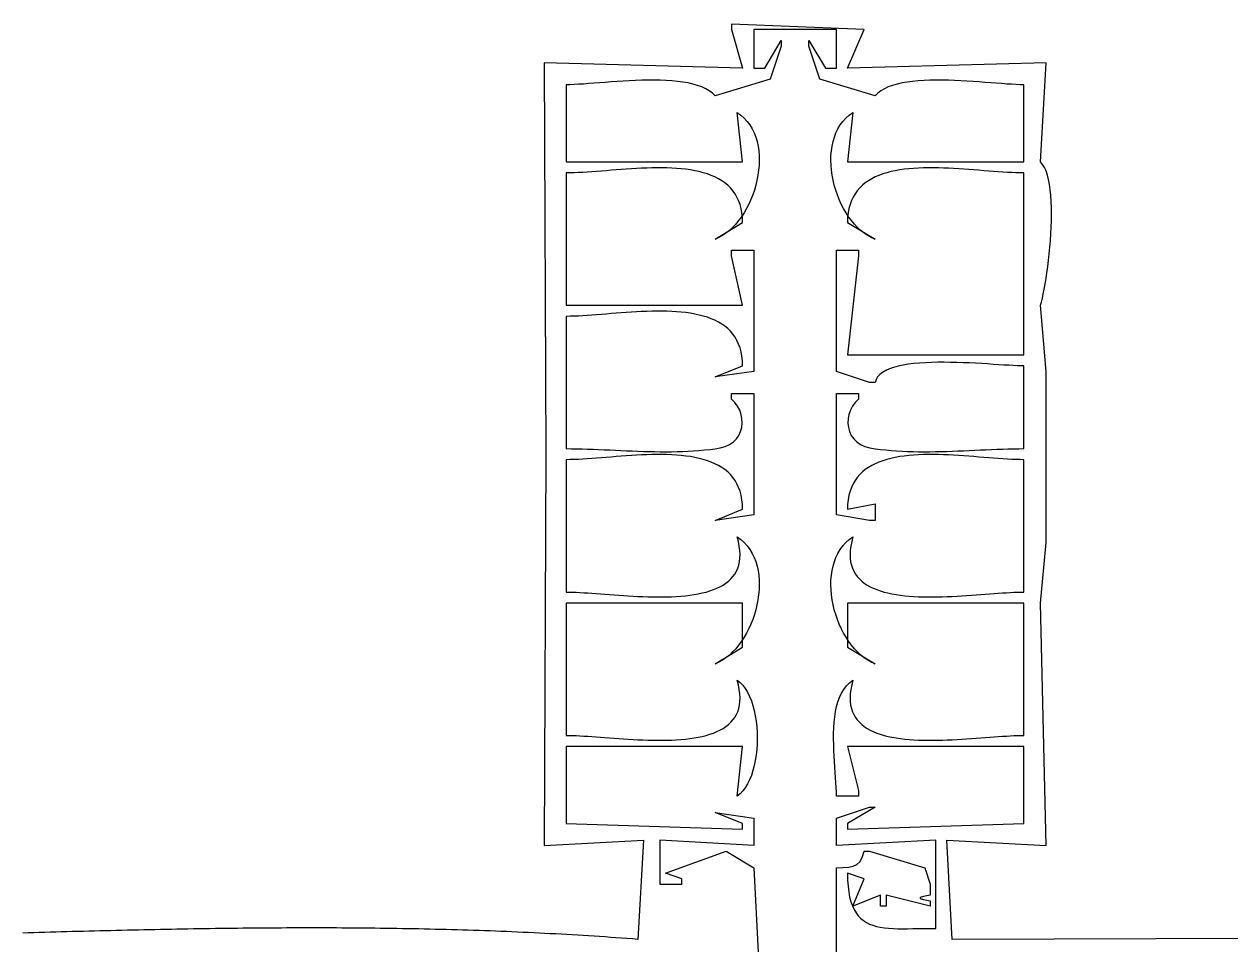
# Model space of a CAD drawing. Header units: metres. Extents: x 282 to 959, y 229 to 562.
# Drawn here: x 456.8 to 675.5, y 395 to 562 of the extents above; entities that cross this region are included whole.
import ezdxf

# ---------------------------------------------------------------- set-up
doc = ezdxf.new("R2010")
doc.units = ezdxf.units.M

msp = doc.modelspace()

# ---------------------------------------------------------------- linework, layer by layer
for p, q in [((585, 562), (585, 561)), ((609, 561), (585, 562)), ((585, 561), (587, 554)), ((589, 561), (589, 554)), ((604, 561), (589, 561)), ((604, 554), (604, 561)), ((606, 554), (609, 561)), ((591, 554), (594, 559)), ((594, 558), (592, 552)), ((594, 559), (594, 558)), ((599, 558), (599, 559)), ((599, 559), (602, 554)), ((601, 552), (599, 558)), ((587, 554), (551, 555)), ((551, 555), (551.3318, 484)), ((589, 554), (591, 554)), ((602, 554), (604, 554)), ((642, 555), (606, 554)), ((641, 537), (642, 555)), ((560.0229, 551.2749), (559.0558, 551.2018)), ((561.0292, 551.3529), (560.0229, 551.2749)), ((562.0692, 551.433), (561.0292, 551.3529)), ((563.1375, 551.5128), (562.0692, 551.433)), ((564.2285, 551.5895), (563.1375, 551.5128)), ((565.3368, 551.6607), (564.2285, 551.5895)), ((566.457, 551.7235), (565.3368, 551.6607)), ((567.5834, 551.7756), (566.457, 551.7235)), ((568.7108, 551.8141), (567.5834, 551.7756)), ((569.8335, 551.8366), (568.7108, 551.8141)), ((570.9461, 551.8404), (569.8335, 551.8366)), ((572.0432, 551.8229), (570.9461, 551.8404)), ((573.1192, 551.7815), (572.0432, 551.8229)), ((574.1687, 551.7135), (573.1192, 551.7815)), ((575.1862, 551.6164), (574.1687, 551.7135)), ((576.1662, 551.4876), (575.1862, 551.6164)), ((577.1033, 551.3243), (576.1662, 551.4876)), ((577.9919, 551.1241), (577.1033, 551.3243)), ((592, 552), (582, 549)), ((611, 549), (601, 552)), ((615.8966, 551.3244), (615.008, 551.1242)), ((616.8337, 551.4876), (615.8966, 551.3244)), ((617.8137, 551.6165), (616.8337, 551.4876)), ((618.8312, 551.7136), (617.8137, 551.6165)), ((619.8807, 551.7815), (618.8312, 551.7136)), ((620.9567, 551.8229), (619.8807, 551.7815)), ((622.0537, 551.8405), (620.9567, 551.8229)), ((623.1664, 551.8367), (622.0537, 551.8405)), ((624.2891, 551.8142), (623.1664, 551.8367)), ((625.4164, 551.7756), (624.2891, 551.8142)), ((626.5429, 551.7236), (625.4164, 551.7756)), ((627.663, 551.6607), (626.5429, 551.7236)), ((628.7714, 551.5896), (627.663, 551.6607)), ((629.8624, 551.5128), (628.7714, 551.5896)), ((630.9307, 551.433), (629.8624, 551.5128)), ((631.9707, 551.3529), (630.9307, 551.433)), ((632.977, 551.2749), (631.9707, 551.3529)), ((633.9441, 551.2018), (632.977, 551.2749)), ((555.6889, 551.0098), (555, 551)), ((555, 551), (555, 537)), ((556.4444, 551.0375), (555.6889, 551.0098)), ((557.2611, 551.0804), (556.4444, 551.0375)), ((558.1333, 551.1361), (557.2611, 551.0804)), ((559.0558, 551.2018), (558.1333, 551.1361)), ((578.8266, 550.8843), (577.9919, 551.1241)), ((579.602, 550.6023), (578.8266, 550.8843)), ((580.3124, 550.2755), (579.602, 550.6023)), ((580.9526, 549.9012), (580.3124, 550.2755)), ((581.5169, 549.4769), (580.9526, 549.9012)), ((582, 549), (581.5169, 549.4769)), ((611.483, 549.4769), (611, 549)), ((612.0473, 549.9012), (611.483, 549.4769)), ((612.6875, 550.2755), (612.0473, 549.9012)), ((613.3979, 550.6023), (612.6875, 550.2755)), ((614.1733, 550.8844), (613.3979, 550.6023)), ((615.008, 551.1242), (614.1733, 550.8844)), ((634.8665, 551.1361), (633.9441, 551.2018)), ((635.7388, 551.0805), (634.8665, 551.1361)), ((636.5554, 551.0375), (635.7388, 551.0805)), ((637.311, 551.0098), (636.5554, 551.0375)), ((638, 551), (637.311, 551.0098)), ((638, 537), (638, 551)), ((587, 537), (586, 546)), ((586, 546), (586.6791, 545.5075)), ((586.6791, 545.5075), (587.2901, 544.9584)), ((587.2901, 544.9584), (587.8346, 544.3569)), ((605.1653, 544.3569), (605.7098, 544.9584)), ((605.7098, 544.9584), (606.3208, 545.5075)), ((607, 546), (606, 537)), ((606.3208, 545.5075), (607, 546)), ((587.8346, 544.3569), (588.3142, 543.7072)), ((588.3142, 543.7072), (588.7306, 543.0135)), ((588.7306, 543.0135), (589.0853, 542.28)), ((603.9146, 542.28), (604.2693, 543.0135)), ((604.2693, 543.0135), (604.6857, 543.7072)), ((604.6857, 543.7072), (605.1653, 544.3569)), ((589.0853, 542.28), (589.38, 541.5109)), ((589.38, 541.5109), (589.6163, 540.7103)), ((589.6163, 540.7103), (589.7959, 539.8826)), ((603.2039, 539.8826), (603.3835, 540.7103)), ((603.3835, 540.7103), (603.6198, 541.5109)), ((603.6198, 541.5109), (603.9146, 542.28)), ((589.7959, 539.8826), (589.9204, 539.0319)), ((589.9204, 539.0319), (589.9913, 538.1623)), ((589.9913, 538.1623), (590.0103, 537.2782)), ((602.9895, 537.2782), (603.0086, 538.1623)), ((603.0086, 538.1623), (603.0795, 539.0319)), ((603.0795, 539.0319), (603.2039, 539.8826)), ((555, 537), (587, 537)), ((571.4384, 535.935), (570.5225, 535.9213)), ((572.3469, 535.9346), (571.4384, 535.935)), ((573.2462, 535.9186), (572.3469, 535.9346)), ((589.9791, 536.3836), (589.8993, 535.4829)), ((590.0103, 537.2782), (589.9791, 536.3836)), ((603.0207, 536.3836), (602.9895, 537.2782)), ((603.1005, 535.4829), (603.0207, 536.3836)), ((606, 537), (638, 537)), ((620.6529, 535.9346), (619.7536, 535.9186)), ((621.5614, 535.935), (620.6529, 535.9346)), ((622.4774, 535.9213), (621.5614, 535.935)), ((641.3782, 536.561), (641, 537)), ((641.7108, 536.0133), (641.3782, 536.561)), ((641.9999, 535.3649), (641.7108, 536.0133)), ((555.715, 535.0071), (555, 535)), ((555, 535), (555, 511)), ((556.4577, 535.0275), (555.715, 535.0071)), ((557.2263, 535.0598), (556.4577, 535.0275)), ((558.0186, 535.1022), (557.2263, 535.0598)), ((558.8329, 535.1534), (558.0186, 535.1022)), ((559.6671, 535.2118), (558.8329, 535.1534)), ((560.5192, 535.2759), (559.6671, 535.2118)), ((561.3874, 535.3442), (560.5192, 535.2759)), ((562.2697, 535.4151), (561.3874, 535.3442)), ((563.1641, 535.4871), (562.2697, 535.4151)), ((564.0687, 535.5587), (563.1641, 535.4871)), ((564.9816, 535.6284), (564.0687, 535.5587)), ((565.9007, 535.6947), (564.9816, 535.6284)), ((566.8242, 535.756), (565.9007, 535.6947)), ((567.7501, 535.8108), (566.8242, 535.756)), ((568.6764, 535.8577), (567.7501, 535.8108)), ((569.6011, 535.895), (568.6764, 535.8577)), ((570.5225, 535.9213), (569.6011, 535.895)), ((574.1342, 535.8855), (573.2462, 535.9186)), ((575.009, 535.8338), (574.1342, 535.8855)), ((575.8686, 535.7619), (575.009, 535.8338)), ((576.7111, 535.6683), (575.8686, 535.7619)), ((577.5346, 535.5515), (576.7111, 535.6683)), ((578.337, 535.41), (577.5346, 535.5515)), ((579.1165, 535.2422), (578.337, 535.41)), ((579.8711, 535.0466), (579.1165, 535.2422)), ((580.5989, 534.8218), (579.8711, 535.0466)), ((581.2978, 534.5661), (580.5989, 534.8218)), ((581.966, 534.2782), (581.2978, 534.5661)), ((582.6015, 533.9563), (581.966, 534.2782)), ((583.2023, 533.5991), (582.6015, 533.9563)), ((589.7725, 534.5801), (589.6003, 533.6796)), ((589.8993, 535.4829), (589.7725, 534.5801)), ((603.2274, 534.5801), (603.1005, 535.4829)), ((603.3996, 533.6796), (603.2274, 534.5801)), ((610.3983, 533.9563), (609.7975, 533.5991)), ((611.0338, 534.2782), (610.3983, 533.9563)), ((611.702, 534.5661), (611.0338, 534.2782)), ((612.4009, 534.8218), (611.702, 534.5661)), ((613.1287, 535.0466), (612.4009, 534.8218)), ((613.8833, 535.2422), (613.1287, 535.0466)), ((614.6628, 535.41), (613.8833, 535.2422)), ((615.4653, 535.5515), (614.6628, 535.41)), ((616.2887, 535.6683), (615.4653, 535.5515)), ((617.1312, 535.7619), (616.2887, 535.6683)), ((617.9909, 535.8338), (617.1312, 535.7619)), ((618.8656, 535.8855), (617.9909, 535.8338)), ((619.7536, 535.9186), (618.8656, 535.8855)), ((623.3987, 535.895), (622.4774, 535.9213)), ((624.3235, 535.8577), (623.3987, 535.895)), ((625.2498, 535.8108), (624.3235, 535.8577)), ((626.1756, 535.756), (625.2498, 535.8108)), ((627.0991, 535.6947), (626.1756, 535.756)), ((628.0182, 535.6284), (627.0991, 535.6947)), ((628.9311, 535.5587), (628.0182, 535.6284)), ((629.8357, 535.4871), (628.9311, 535.5587)), ((630.7301, 535.4151), (629.8357, 535.4871)), ((631.6124, 535.3442), (630.7301, 535.4151)), ((632.4806, 535.2759), (631.6124, 535.3442)), ((633.3328, 535.2118), (632.4806, 535.2759)), ((634.167, 535.1534), (633.3328, 535.2118)), ((634.9812, 535.1022), (634.167, 535.1534)), ((635.7736, 535.0598), (634.9812, 535.1022)), ((636.5422, 535.0275), (635.7736, 535.0598)), ((637.2849, 535.0071), (636.5422, 535.0275)), ((638, 535), (637.2849, 535.0071)), ((638, 502), (638, 535)), ((642.2473, 534.6242), (641.9999, 535.3649)), ((642.455, 533.7992), (642.2473, 534.6242)), ((642.625, 532.8983), (642.455, 533.7992)), ((583.7666, 533.205), (583.2023, 533.5991)), ((584.2923, 532.7725), (583.7666, 533.205)), ((584.7774, 532.3001), (584.2923, 532.7725)), ((585.2202, 531.7861), (584.7774, 532.3001)), ((585.6185, 531.2293), (585.2202, 531.7861)), ((589.1262, 531.902), (588.8276, 531.0333)), ((589.3843, 532.7855), (589.1262, 531.902)), ((589.6003, 533.6796), (589.3843, 532.7855)), ((603.6156, 532.7855), (603.3996, 533.6796)), ((603.8736, 531.902), (603.6156, 532.7855)), ((604.1722, 531.0333), (603.8736, 531.902)), ((607.7797, 531.7861), (607.3813, 531.2293)), ((608.2224, 532.3001), (607.7797, 531.7861)), ((608.7076, 532.7725), (608.2224, 532.3001)), ((609.2333, 533.205), (608.7076, 532.7725)), ((609.7975, 533.5991), (609.2333, 533.205)), ((642.7594, 531.9297), (642.625, 532.8983)), ((642.86, 530.9016), (642.7594, 531.9297)), ((585.9705, 530.6279), (585.6185, 531.2293)), ((586.2742, 529.9805), (585.9705, 530.6279)), ((586.5276, 529.2855), (586.2742, 529.9805)), ((588.4902, 530.1836), (588.1154, 529.3571)), ((588.8276, 531.0333), (588.4902, 530.1836)), ((604.5097, 530.1836), (604.1722, 531.0333)), ((604.8844, 529.3571), (604.5097, 530.1836)), ((606.7257, 529.9805), (606.4722, 529.2855)), ((607.0294, 530.6279), (606.7257, 529.9805)), ((607.3813, 531.2293), (607.0294, 530.6279)), ((642.929, 529.8222), (642.86, 530.9016)), ((642.9681, 528.6998), (642.929, 529.8222)), ((586.7289, 528.5415), (586.5276, 529.2855)), ((586.876, 527.7469), (586.7289, 528.5415)), ((587.2608, 527.7906), (586.784, 527.059)), ((586.967, 526.9003), (586.876, 527.7469)), ((587.7051, 528.5581), (587.2608, 527.7906)), ((588.1154, 529.3571), (587.7051, 528.5581)), ((605.2948, 528.5581), (604.8844, 529.3571)), ((605.7391, 527.7906), (605.2948, 528.5581)), ((606.2158, 527.059), (605.7391, 527.7906)), ((606.1239, 527.7469), (606.0329, 526.9003)), ((606.271, 528.5415), (606.1239, 527.7469)), ((606.4722, 529.2855), (606.271, 528.5415)), ((642.9651, 526.3586), (642.9795, 527.5425)), ((642.9795, 527.5425), (642.9681, 528.6998)), ((582, 523), (587, 526)), ((585.1759, 525.1211), (584.586, 524.5748)), ((585.74, 525.7201), (585.1759, 525.1211)), ((586.2766, 526.3674), (585.74, 525.7201)), ((586.784, 527.059), (586.2766, 526.3674)), ((587, 526), (586.967, 526.9003)), ((606.0329, 526.9003), (606, 526)), ((606, 526), (611, 523)), ((606.7233, 526.3674), (606.2158, 527.059)), ((607.2599, 525.7201), (606.7233, 526.3674)), ((607.824, 525.1211), (607.2599, 525.7201)), ((608.4139, 524.5748), (607.824, 525.1211)), ((642.8668, 523.9439), (642.9268, 525.1564)), ((642.9268, 525.1564), (642.9651, 526.3586)), ((582.6771, 523.2937), (582, 523)), ((583.3349, 523.6569), (582.6771, 523.2937)), ((583.9718, 524.0854), (583.3349, 523.6569)), ((584.586, 524.5748), (583.9718, 524.0854)), ((609.0281, 524.0854), (608.4139, 524.5748)), ((609.665, 523.6569), (609.0281, 524.0854)), ((610.3228, 523.2937), (609.665, 523.6569)), ((611, 523), (610.3228, 523.2937)), ((642.7868, 522.7296), (642.8668, 523.9439)), ((585, 520), (585, 521)), ((585, 521), (589, 521)), ((589, 521), (589, 499)), ((604, 499), (604, 521)), ((604, 521), (608, 521)), ((608, 521), (608, 520)), ((642.5754, 520.328), (642.689, 521.5215)), ((642.689, 521.5215), (642.7868, 522.7296)), ((587, 511), (585, 520)), ((608, 520), (606, 502)), ((642.3082, 518.0173), (642.4478, 519.1572)), ((642.4478, 519.1572), (642.5754, 520.328)), ((642.0013, 515.8634), (642.1587, 516.9166)), ((642.1587, 516.9166), (642.3082, 518.0173)), ((641.6703, 513.932), (641.8378, 514.8658)), ((641.8378, 514.8658), (642.0013, 515.8634)), ((641.1637, 511.5961), (641.3313, 512.2889)), ((641.3313, 512.2889), (641.5008, 513.0703)), ((641.5008, 513.0703), (641.6703, 513.932)), ((555, 511), (587, 511)), ((565.9007, 509.6947), (564.9816, 509.6284)), ((566.8242, 509.756), (565.9007, 509.6947)), ((567.7501, 509.8108), (566.8242, 509.756)), ((568.6764, 509.8577), (567.7501, 509.8108)), ((569.6011, 509.895), (568.6764, 509.8577)), ((570.5225, 509.9213), (569.6011, 509.895)), ((571.4384, 509.935), (570.5225, 509.9213)), ((572.3469, 509.9346), (571.4384, 509.935)), ((573.2462, 509.9186), (572.3469, 509.9346)), ((574.1342, 509.8855), (573.2462, 509.9186)), ((575.009, 509.8338), (574.1342, 509.8855)), ((575.8686, 509.7619), (575.009, 509.8338)), ((576.7111, 509.6683), (575.8686, 509.7619)), ((641, 511), (641.1637, 511.5961)), ((642, 499), (641, 511)), ((555.715, 509.0071), (555, 509)), ((555, 509), (555, 485)), ((556.4577, 509.0275), (555.715, 509.0071)), ((557.2263, 509.0598), (556.4577, 509.0275)), ((558.0186, 509.1022), (557.2263, 509.0598)), ((558.8329, 509.1534), (558.0186, 509.1022)), ((559.6671, 509.2118), (558.8329, 509.1534)), ((560.5192, 509.2759), (559.6671, 509.2118)), ((561.3874, 509.3442), (560.5192, 509.2759)), ((562.2697, 509.4151), (561.3874, 509.3442)), ((563.1641, 509.4871), (562.2697, 509.4151)), ((564.0687, 509.5587), (563.1641, 509.4871)), ((564.9816, 509.6284), (564.0687, 509.5587)), ((577.5346, 509.5515), (576.7111, 509.6683)), ((578.337, 509.41), (577.5346, 509.5515)), ((579.1165, 509.2422), (578.337, 509.41)), ((579.8711, 509.0466), (579.1165, 509.2422)), ((580.5989, 508.8218), (579.8711, 509.0466)), ((581.2978, 508.5661), (580.5989, 508.8218)), ((581.966, 508.2782), (581.2978, 508.5661)), ((582.6015, 507.9563), (581.966, 508.2782)), ((583.2023, 507.5991), (582.6015, 507.9563)), ((583.7666, 507.205), (583.2023, 507.5991)), ((584.2923, 506.7725), (583.7666, 507.205)), ((584.7774, 506.3001), (584.2923, 506.7725)), ((585.2202, 505.7861), (584.7774, 506.3001)), ((585.6185, 505.2293), (585.2202, 505.7861)), ((585.9705, 504.6279), (585.6185, 505.2293)), ((586.2742, 503.9805), (585.9705, 504.6279)), ((586.5276, 503.2855), (586.2742, 503.9805)), ((586.7289, 502.5415), (586.5276, 503.2855)), ((586.876, 501.7469), (586.7289, 502.5415)), ((586.967, 500.9003), (586.876, 501.7469)), ((606, 502), (638, 502)), ((582, 498), (587, 500)), ((589, 499), (582, 498)), ((587, 500), (586.967, 500.9003)), ((610, 497), (604, 499)), ((612.3595, 498.8309), (611.8647, 498.4451)), ((612.9462, 499.1724), (612.3595, 498.8309)), ((613.6179, 499.4721), (612.9462, 499.1724)), ((614.3677, 499.7321), (613.6179, 499.4721)), ((615.1889, 499.9547), (614.3677, 499.7321)), ((616.0745, 500.1422), (615.1889, 499.9547)), ((617.0177, 500.297), (616.0745, 500.1422)), ((618.0117, 500.4212), (617.0177, 500.297)), ((619.0496, 500.5171), (618.0117, 500.4212)), ((620.1245, 500.5871), (619.0496, 500.5171)), ((621.2296, 500.6333), (620.1245, 500.5871)), ((622.3581, 500.6582), (621.2296, 500.6333)), ((623.5031, 500.6638), (622.3581, 500.6582)), ((624.6578, 500.6527), (623.5031, 500.6638)), ((625.8152, 500.6269), (624.6578, 500.6527)), ((626.9686, 500.5888), (625.8152, 500.6269)), ((628.1111, 500.5407), (626.9686, 500.5888)), ((629.2359, 500.4848), (628.1111, 500.5407)), ((630.336, 500.4234), (629.2359, 500.4848)), ((631.4047, 500.3588), (630.336, 500.4234)), ((632.4351, 500.2933), (631.4047, 500.3588)), ((633.4204, 500.2291), (632.4351, 500.2933)), ((634.3536, 500.1686), (633.4204, 500.2291)), ((635.228, 500.114), (634.3536, 500.1686)), ((636.0367, 500.0675), (635.228, 500.114)), ((636.7728, 500.0315), (636.0367, 500.0675)), ((637.4295, 500.0082), (636.7728, 500.0315)), ((638, 500), (637.4295, 500.0082)), ((638, 485), (638, 500)), ((642.0008, 468), (642, 499)), ((611, 497), (610, 497)), ((611.1781, 497.5319), (611, 497)), ((611.4686, 498.0129), (611.1781, 497.5319)), ((611.8647, 498.4451), (611.4686, 498.0129)), ((585, 494), (585, 495)), ((585, 495), (589, 495)), ((589, 495), (589, 473)), ((604, 473), (604, 495)), ((604, 495), (608, 495)), ((608, 495), (608, 494)), ((585.6013, 493.3864), (585, 494)), ((586.0899, 492.7058), (585.6013, 493.3864)), ((586.4653, 491.9742), (586.0899, 492.7058)), ((606.91, 492.7058), (606.5346, 491.9742)), ((607.3986, 493.3864), (606.91, 492.7058)), ((608, 494), (607.3986, 493.3864)), ((586.7267, 491.2075), (586.4653, 491.9742)), ((586.8737, 490.4219), (586.7267, 491.2075)), ((586.9055, 489.6335), (586.8737, 490.4219)), ((606.1261, 490.4219), (606.0943, 489.6335)), ((606.2731, 491.2075), (606.1261, 490.4219)), ((606.5346, 491.9742), (606.2731, 491.2075)), ((586.304, 487.4112), (586.6213, 488.1121)), ((586.6213, 488.1121), (586.8216, 488.8582)), ((586.8216, 488.8582), (586.9055, 489.6335)), ((606.0943, 489.6335), (606.1782, 488.8582)), ((606.1782, 488.8582), (606.3785, 488.1121)), ((606.3785, 488.1121), (606.6958, 487.4112)), ((583.8527, 485.3817), (584.6441, 485.7409)), ((584.6441, 485.7409), (585.3161, 486.2096)), ((585.3161, 486.2096), (585.8692, 486.7718)), ((585.8692, 486.7718), (586.304, 487.4112)), ((606.6958, 487.4112), (607.1307, 486.7718)), ((607.1307, 486.7718), (607.6838, 486.2096)), ((607.6838, 486.2096), (608.3557, 485.7409)), ((608.3557, 485.7409), (609.1471, 485.3817)), ((551.3318, 484), (551, 413)), ((555, 485), (555.9642, 484.995)), ((555.9642, 484.995), (556.9369, 484.9807)), ((556.9369, 484.9807), (557.9174, 484.9584)), ((557.9174, 484.9584), (558.905, 484.9292)), ((558.905, 484.9292), (559.899, 484.8943)), ((559.899, 484.8943), (560.8988, 484.8547)), ((560.8988, 484.8547), (561.9036, 484.8116)), ((561.9036, 484.8116), (562.9127, 484.7663)), ((563.1641, 483.4871), (562.2697, 483.4151)), ((562.9127, 484.7663), (563.9254, 484.7197)), ((564.0687, 483.5587), (563.1641, 483.4871)), ((563.9254, 484.7197), (564.9411, 484.6732)), ((564.9816, 483.6284), (564.0687, 483.5587)), ((564.9411, 484.6732), (565.9591, 484.6278)), ((565.9007, 483.6947), (564.9816, 483.6284)), ((566.8242, 483.756), (565.9007, 483.6947)), ((565.9591, 484.6278), (566.9787, 484.5847)), ((567.7501, 483.8108), (566.8242, 483.756)), ((566.9787, 484.5847), (567.9991, 484.5451)), ((568.6764, 483.8577), (567.7501, 483.8108)), ((567.9991, 484.5451), (569.0197, 484.5101)), ((569.6011, 483.895), (568.6764, 483.8577)), ((569.0197, 484.5101), (570.0398, 484.4808)), ((570.5225, 483.9213), (569.6011, 483.895)), ((570.0398, 484.4808), (571.0588, 484.4584)), ((571.4384, 483.935), (570.5225, 483.9213)), ((571.0588, 484.4584), (572.0758, 484.4441)), ((572.3469, 483.9346), (571.4384, 483.935)), ((572.0758, 484.4441), (573.0903, 484.439)), ((573.2462, 483.9186), (572.3469, 483.9346)), ((573.0903, 484.439), (574.1015, 484.4443)), ((574.1342, 483.8855), (573.2462, 483.9186)), ((574.1015, 484.4443), (575.1087, 484.4611)), ((575.009, 483.8338), (574.1342, 483.8855)), ((575.8686, 483.7619), (575.009, 483.8338)), ((575.1087, 484.4611), (576.1113, 484.4905)), ((576.7111, 483.6683), (575.8686, 483.7619)), ((576.1113, 484.4905), (577.1086, 484.5338)), ((577.5346, 483.5515), (576.7111, 483.6683)), ((577.1086, 484.5338), (578.0998, 484.592)), ((578.337, 483.41), (577.5346, 483.5515)), ((578.0998, 484.592), (579.0843, 484.6663)), ((579.0843, 484.6663), (580.0614, 484.758)), ((580.0614, 484.758), (581.0304, 484.868)), ((581.0304, 484.868), (581.9906, 484.9977)), ((581.9906, 484.9977), (582.9413, 485.1481)), ((582.9413, 485.1481), (583.8527, 485.3817)), ((609.1471, 485.3817), (610.0586, 485.1481)), ((610.0586, 485.1481), (611.0092, 484.9977)), ((611.0092, 484.9977), (611.9694, 484.868)), ((611.9694, 484.868), (612.9384, 484.758)), ((612.9384, 484.758), (613.9155, 484.6663)), ((613.9155, 484.6663), (614.9, 484.592)), ((615.4653, 483.5515), (614.6628, 483.41)), ((614.9, 484.592), (615.8912, 484.5338)), ((616.2887, 483.6683), (615.4653, 483.5515)), ((615.8912, 484.5338), (616.8885, 484.4905)), ((617.1312, 483.7619), (616.2887, 483.6683)), ((616.8885, 484.4905), (617.8911, 484.4611)), ((617.9909, 483.8338), (617.1312, 483.7619)), ((617.8911, 484.4611), (618.8983, 484.4443)), ((618.8656, 483.8855), (617.9909, 483.8338)), ((619.7536, 483.9186), (618.8656, 483.8855)), ((618.8983, 484.4443), (619.9095, 484.439)), ((620.6529, 483.9346), (619.7536, 483.9186)), ((619.9095, 484.439), (620.924, 484.4441)), ((621.5614, 483.935), (620.6529, 483.9346)), ((620.924, 484.4441), (621.9411, 484.4584)), ((622.4774, 483.9213), (621.5614, 483.935)), ((621.9411, 484.4584), (622.96, 484.4808)), ((623.3987, 483.895), (622.4774, 483.9213)), ((622.96, 484.4808), (623.9801, 484.5101)), ((624.3235, 483.8577), (623.3987, 483.895)), ((623.9801, 484.5101), (625.0008, 484.5451)), ((625.2498, 483.8108), (624.3235, 483.8577)), ((625.0008, 484.5451), (626.0212, 484.5847)), ((626.1756, 483.756), (625.2498, 483.8108)), ((626.0212, 484.5847), (627.0407, 484.6278)), ((627.0991, 483.6947), (626.1756, 483.756)), ((627.0407, 484.6278), (628.0587, 484.6732)), ((628.0182, 483.6284), (627.0991, 483.6947)), ((628.9311, 483.5587), (628.0182, 483.6284)), ((628.0587, 484.6732), (629.0745, 484.7197)), ((629.8357, 483.4871), (628.9311, 483.5587)), ((629.0745, 484.7197), (630.0872, 484.7663)), ((630.7301, 483.4151), (629.8357, 483.4871)), ((630.0872, 484.7663), (631.0963, 484.8116)), ((631.0963, 484.8116), (632.1011, 484.8547)), ((632.1011, 484.8547), (633.1009, 484.8943)), ((633.1009, 484.8943), (634.0949, 484.9292)), ((634.0949, 484.9292), (635.0825, 484.9584)), ((635.0825, 484.9584), (636.063, 484.9807)), ((636.063, 484.9807), (637.0357, 484.995)), ((637.0357, 484.995), (638, 485)), ((555.715, 483.0071), (555, 483)), ((555, 483), (555, 459)), ((556.4577, 483.0275), (555.715, 483.0071)), ((557.2263, 483.0598), (556.4577, 483.0275)), ((558.0186, 483.1022), (557.2263, 483.0598)), ((558.8329, 483.1534), (558.0186, 483.1022)), ((559.6671, 483.2118), (558.8329, 483.1534)), ((560.5192, 483.2759), (559.6671, 483.2118)), ((561.3874, 483.3442), (560.5192, 483.2759)), ((562.2697, 483.4151), (561.3874, 483.3442)), ((579.1165, 483.2422), (578.337, 483.41)), ((579.8711, 483.0466), (579.1165, 483.2422)), ((580.5989, 482.8218), (579.8711, 483.0466)), ((581.2978, 482.5661), (580.5989, 482.8218)), ((581.966, 482.2782), (581.2978, 482.5661)), ((582.6015, 481.9563), (581.966, 482.2782)), ((583.2023, 481.5991), (582.6015, 481.9563)), ((583.7666, 481.205), (583.2023, 481.5991)), ((609.7975, 481.5991), (609.2333, 481.205)), ((610.3983, 481.9563), (609.7975, 481.5991)), ((611.0338, 482.2782), (610.3983, 481.9563)), ((611.702, 482.5661), (611.0338, 482.2782)), ((612.4009, 482.8218), (611.702, 482.5661)), ((613.1287, 483.0466), (612.4009, 482.8218)), ((613.8833, 483.2422), (613.1287, 483.0466)), ((614.6628, 483.41), (613.8833, 483.2422)), ((631.6124, 483.3442), (630.7301, 483.4151)), ((632.4806, 483.2759), (631.6124, 483.3442)), ((633.3328, 483.2118), (632.4806, 483.2759)), ((634.167, 483.1534), (633.3328, 483.2118)), ((634.9812, 483.1022), (634.167, 483.1534)), ((635.7736, 483.0598), (634.9812, 483.1022)), ((636.5422, 483.0275), (635.7736, 483.0598)), ((637.2849, 483.0071), (636.5422, 483.0275)), ((638, 483), (637.2849, 483.0071)), ((638, 459), (638, 483)), ((584.2923, 480.7725), (583.7666, 481.205)), ((584.7774, 480.3001), (584.2923, 480.7725)), ((585.2202, 479.7861), (584.7774, 480.3001)), ((585.6185, 479.2293), (585.2202, 479.7861)), ((585.9705, 478.6279), (585.6185, 479.2293)), ((607.3813, 479.2293), (607.0294, 478.6279)), ((607.7797, 479.7861), (607.3813, 479.2293)), ((608.2224, 480.3001), (607.7797, 479.7861)), ((608.7076, 480.7725), (608.2224, 480.3001)), ((609.2333, 481.205), (608.7076, 480.7725)), ((586.2742, 477.9805), (585.9705, 478.6279)), ((586.5276, 477.2855), (586.2742, 477.9805)), ((586.7289, 476.5415), (586.5276, 477.2855)), ((606.4722, 477.2855), (606.271, 476.5415)), ((606.7257, 477.9805), (606.4722, 477.2855)), ((607.0294, 478.6279), (606.7257, 477.9805)), ((586.876, 475.7469), (586.7289, 476.5415)), ((586.967, 474.9003), (586.876, 475.7469)), ((587, 474), (586.967, 474.9003)), ((606, 474), (611, 475)), ((606.0329, 474.9003), (606, 474)), ((606.1239, 475.7469), (606.0329, 474.9003)), ((606.271, 476.5415), (606.1239, 475.7469)), ((611, 475), (611, 472)), ((582, 472), (587, 474)), ((589, 473), (582, 472)), ((610, 472), (604, 473)), ((611, 472), (610, 472)), ((586.2273, 468.1381), (586, 469)), ((586, 469), (586.6791, 468.5075)), ((586.3892, 467.3211), (586.2273, 468.1381)), ((586.6791, 468.5075), (587.2901, 467.9584)), ((605.7098, 467.9584), (606.3208, 468.5075)), ((606.3208, 468.5075), (607, 469)), ((606.7726, 468.1381), (606.6107, 467.3211)), ((607, 469), (606.7726, 468.1381)), ((586.4876, 466.5476), (586.3892, 467.3211)), ((586.5244, 465.8167), (586.4876, 466.5476)), ((587.2901, 467.9584), (587.8346, 467.357)), ((587.8346, 467.357), (588.3142, 466.7073)), ((588.3142, 466.7073), (588.7306, 466.0136)), ((588.7306, 466.0136), (589.0853, 465.28)), ((603.9146, 465.28), (604.2693, 466.0136)), ((604.2693, 466.0136), (604.6857, 466.7073)), ((604.6857, 466.7073), (605.1653, 467.357)), ((605.1653, 467.357), (605.7098, 467.9584)), ((606.5123, 466.5476), (606.4755, 465.8167)), ((606.6107, 467.3211), (606.5123, 466.5476)), ((641, 457), (642.0008, 468)), ((586.0963, 463.2961), (586.2856, 463.868)), ((586.2856, 463.868), (586.4214, 464.478)), ((586.4214, 464.478), (586.5017, 465.1272)), ((586.5017, 465.1272), (586.5244, 465.8167)), ((589.0853, 465.28), (589.38, 464.5109)), ((589.38, 464.5109), (589.6163, 463.7104)), ((603.3835, 463.7104), (603.6198, 464.5109)), ((603.6198, 464.5109), (603.9146, 465.28)), ((606.4755, 465.8167), (606.4982, 465.1272)), ((606.4982, 465.1272), (606.5784, 464.478)), ((606.5784, 464.478), (606.7142, 463.868)), ((606.7142, 463.868), (606.9036, 463.2961)), ((584.8431, 461.3672), (585.2268, 461.7978)), ((585.2268, 461.7978), (585.5649, 462.2621)), ((585.5649, 462.2621), (585.8554, 462.7612)), ((585.8554, 462.7612), (586.0963, 463.2961)), ((589.6163, 463.7104), (589.7959, 462.8826)), ((589.7959, 462.8826), (589.9204, 462.0319)), ((589.9204, 462.0319), (589.9913, 461.1623)), ((603.0086, 461.1623), (603.0795, 462.0319)), ((603.0795, 462.0319), (603.2039, 462.8826)), ((603.2039, 462.8826), (603.3835, 463.7104)), ((606.9036, 463.2961), (607.1445, 462.7612)), ((607.1445, 462.7612), (607.435, 462.2621)), ((607.435, 462.2621), (607.7731, 461.7978)), ((607.7731, 461.7978), (608.1567, 461.3672)), ((581.0486, 459.2017), (581.6956, 459.4279)), ((581.6956, 459.4279), (582.3109, 459.6799)), ((582.3109, 459.6799), (582.8925, 459.9589)), ((582.8925, 459.9589), (583.4386, 460.2661)), ((583.4386, 460.2661), (583.947, 460.6024)), ((583.947, 460.6024), (584.4159, 460.9691)), ((584.4159, 460.9691), (584.8431, 461.3672)), ((589.9791, 459.3836), (589.8993, 458.4829)), ((590.0103, 460.2782), (589.9791, 459.3836)), ((589.9913, 461.1623), (590.0103, 460.2782)), ((602.9895, 460.2782), (603.0086, 461.1623)), ((603.0207, 459.3836), (602.9895, 460.2782)), ((603.1005, 458.4829), (603.0207, 459.3836)), ((608.1567, 461.3672), (608.584, 460.9691)), ((608.584, 460.9691), (609.0528, 460.6024)), ((609.0528, 460.6024), (609.5612, 460.2661)), ((609.5612, 460.2661), (610.1073, 459.9589)), ((610.1073, 459.9589), (610.689, 459.6799)), ((610.689, 459.6799), (611.3043, 459.4279)), ((611.3043, 459.4279), (611.9512, 459.2017)), ((555, 459), (555.5725, 458.9942)), ((555.5725, 458.9942), (556.1793, 458.9778)), ((556.1793, 458.9778), (556.8182, 458.9517)), ((556.8182, 458.9517), (557.4872, 458.9171)), ((557.4872, 458.9171), (558.1844, 458.8752)), ((558.1844, 458.8752), (558.9078, 458.8269)), ((558.9078, 458.8269), (559.6554, 458.7735)), ((559.6554, 458.7735), (560.4251, 458.716)), ((560.4251, 458.716), (561.2151, 458.6555)), ((561.2151, 458.6555), (562.0232, 458.5932)), ((562.0232, 458.5932), (562.8475, 458.5302)), ((562.8475, 458.5302), (563.6861, 458.4675)), ((563.6861, 458.4675), (564.5369, 458.4063)), ((564.5369, 458.4063), (565.3979, 458.3477)), ((565.3979, 458.3477), (566.2671, 458.2928)), ((566.2671, 458.2928), (567.1426, 458.2427)), ((567.1426, 458.2427), (568.0223, 458.1986)), ((568.0223, 458.1986), (568.9042, 458.1614)), ((568.9042, 458.1614), (569.7864, 458.1324)), ((569.7864, 458.1324), (570.6669, 458.1126)), ((570.6669, 458.1126), (571.5437, 458.1032)), ((571.5437, 458.1032), (572.4147, 458.1053)), ((572.4147, 458.1053), (573.2781, 458.1199)), ((573.2781, 458.1199), (574.1317, 458.1482)), ((574.1317, 458.1482), (574.9736, 458.1913)), ((574.9736, 458.1913), (575.8019, 458.2503)), ((575.8019, 458.2503), (576.6144, 458.3263)), ((576.6144, 458.3263), (577.4093, 458.4204)), ((577.4093, 458.4204), (578.1845, 458.5338)), ((578.1845, 458.5338), (578.938, 458.6675)), ((578.938, 458.6675), (579.6678, 458.8227)), ((579.6678, 458.8227), (580.3721, 459.0004)), ((580.3721, 459.0004), (581.0486, 459.2017)), ((589.7725, 457.5801), (589.6003, 456.6796)), ((589.8993, 458.4829), (589.7725, 457.5801)), ((603.2274, 457.5801), (603.1005, 458.4829)), ((603.3996, 456.6796), (603.2274, 457.5801)), ((611.9512, 459.2017), (612.6278, 459.0004)), ((612.6278, 459.0004), (613.332, 458.8227)), ((613.332, 458.8227), (614.0618, 458.6675)), ((614.0618, 458.6675), (614.8154, 458.5338)), ((614.8154, 458.5338), (615.5906, 458.4204)), ((615.5906, 458.4204), (616.3854, 458.3263)), ((616.3854, 458.3263), (617.198, 458.2503)), ((617.198, 458.2503), (618.0262, 458.1913)), ((618.0262, 458.1913), (618.8681, 458.1482)), ((618.8681, 458.1482), (619.7218, 458.1199)), ((619.7218, 458.1199), (620.5851, 458.1053)), ((620.5851, 458.1053), (621.4561, 458.1032)), ((621.4561, 458.1032), (622.3329, 458.1126)), ((622.3329, 458.1126), (623.2134, 458.1324)), ((623.2134, 458.1324), (624.0956, 458.1614)), ((624.0956, 458.1614), (624.9776, 458.1986)), ((624.9776, 458.1986), (625.8573, 458.2427)), ((625.8573, 458.2427), (626.7328, 458.2928)), ((626.7328, 458.2928), (627.602, 458.3477)), ((627.602, 458.3477), (628.463, 458.4063)), ((628.463, 458.4063), (629.3138, 458.4675)), ((629.3138, 458.4675), (630.1523, 458.5302)), ((630.1523, 458.5302), (630.9767, 458.5932)), ((630.9767, 458.5932), (631.7848, 458.6555)), ((631.7848, 458.6555), (632.5747, 458.716)), ((632.5747, 458.716), (633.3445, 458.7735)), ((633.3445, 458.7735), (634.092, 458.8269)), ((634.092, 458.8269), (634.8154, 458.8752)), ((634.8154, 458.8752), (635.5126, 458.9171)), ((635.5126, 458.9171), (636.1817, 458.9517)), ((636.1817, 458.9517), (636.8206, 458.9778)), ((636.8206, 458.9778), (637.4273, 458.9942)), ((637.4273, 458.9942), (638, 459)), ((587, 457), (555, 457)), ((555, 457), (555, 433)), ((587, 449), (587, 457)), ((589.3843, 455.7855), (589.1262, 454.902)), ((589.6003, 456.6796), (589.3843, 455.7855)), ((603.6156, 455.7855), (603.3996, 456.6796)), ((603.8736, 454.902), (603.6156, 455.7855)), ((638, 457), (606, 457)), ((606, 457), (606, 449)), ((638, 433), (638, 457)), ((642, 413), (641, 457)), ((588.4902, 453.1836), (588.1154, 452.3571)), ((588.8276, 454.0333), (588.4902, 453.1836)), ((589.1262, 454.902), (588.8276, 454.0333)), ((604.1722, 454.0333), (603.8736, 454.902)), ((604.5097, 453.1836), (604.1722, 454.0333)), ((604.8844, 452.3571), (604.5097, 453.1836)), ((587.2608, 450.7906), (586.784, 450.059)), ((587.7051, 451.558), (587.2608, 450.7906)), ((588.1154, 452.3571), (587.7051, 451.558)), ((605.2948, 451.558), (604.8844, 452.3571)), ((605.7391, 450.7906), (605.2948, 451.558)), ((606.2158, 450.059), (605.7391, 450.7906)), ((582, 446), (587, 449)), ((585.74, 448.7201), (585.1759, 448.1211)), ((586.2766, 449.3674), (585.74, 448.7201)), ((586.784, 450.059), (586.2766, 449.3674)), ((606, 449), (611, 446)), ((606.7233, 449.3674), (606.2158, 450.059)), ((607.2599, 448.7201), (606.7233, 449.3674)), ((607.824, 448.1211), (607.2599, 448.7201)), ((582.6771, 446.2937), (582, 446)), ((583.3349, 446.6569), (582.6771, 446.2937)), ((583.9718, 447.0854), (583.3349, 446.6569)), ((584.586, 447.5748), (583.9718, 447.0854)), ((585.1759, 448.1211), (584.586, 447.5748)), ((608.4139, 447.5748), (607.824, 448.1211)), ((609.0281, 447.0854), (608.4139, 447.5748)), ((609.665, 446.6569), (609.0281, 447.0854)), ((610.3228, 446.2937), (609.665, 446.6569)), ((611, 446), (610.3228, 446.2937)), ((586.2273, 442.1381), (586, 443)), ((586, 443), (586.5374, 442.5875)), ((586.3892, 441.3211), (586.2273, 442.1381)), ((586.5374, 442.5875), (587.0318, 442.0803)), ((587.0318, 442.0803), (587.4832, 441.486)), ((605.3311, 441.3379), (605.8142, 441.9674)), ((605.8142, 441.9674), (606.369, 442.5235)), ((606.369, 442.5235), (607, 443)), ((606.7726, 442.1381), (606.6107, 441.3211)), ((607, 443), (606.7726, 442.1381)), ((586.4876, 440.5476), (586.3892, 441.3211)), ((586.5244, 439.8167), (586.4876, 440.5476)), ((586.5017, 439.1272), (586.5244, 439.8167)), ((587.4832, 441.486), (587.8916, 440.8127)), ((587.8916, 440.8127), (588.257, 440.0683)), ((588.257, 440.0683), (588.5795, 439.2606)), ((604.2684, 439.07), (604.5626, 439.8831)), ((604.5626, 439.8831), (604.9154, 440.6411)), ((604.9154, 440.6411), (605.3311, 441.3379)), ((606.5123, 440.5476), (606.4755, 439.8167)), ((606.4755, 439.8167), (606.4982, 439.1272)), ((606.6107, 441.3211), (606.5123, 440.5476)), ((586.0963, 437.2961), (586.2856, 437.868)), ((586.2856, 437.868), (586.4214, 438.478)), ((586.4214, 438.478), (586.5017, 439.1272)), ((588.5795, 439.2606), (588.8589, 438.3975)), ((588.8589, 438.3975), (589.0954, 437.4871)), ((603.8384, 437.3031), (604.0285, 438.2079)), ((604.0285, 438.2079), (604.2684, 439.07)), ((606.4982, 439.1272), (606.5784, 438.478)), ((606.5784, 438.478), (606.7142, 437.868)), ((606.7142, 437.868), (606.9036, 437.2961)), ((584.4159, 434.9691), (584.8431, 435.3672)), ((584.8431, 435.3672), (585.2268, 435.7978)), ((585.2268, 435.7978), (585.5649, 436.2621)), ((585.5649, 436.2621), (585.8554, 436.7612)), ((585.8554, 436.7612), (586.0963, 437.2961)), ((589.0954, 437.4871), (589.2889, 436.5371)), ((589.2889, 436.5371), (589.4393, 435.5554)), ((589.4393, 435.5554), (589.5468, 434.5501)), ((603.5232, 434.3928), (603.5901, 435.3894)), ((603.5901, 435.3894), (603.6937, 436.3615)), ((603.6937, 436.3615), (603.8384, 437.3031)), ((606.9036, 437.2961), (607.1445, 436.7612)), ((607.1445, 436.7612), (607.435, 436.2621)), ((607.435, 436.2621), (607.7731, 435.7978)), ((607.7731, 435.7978), (608.1567, 435.3672)), ((608.1567, 435.3672), (608.584, 434.9691)), ((580.3721, 433.0004), (581.0486, 433.2017)), ((581.0486, 433.2017), (581.6956, 433.4279)), ((581.6956, 433.4279), (582.3109, 433.6799)), ((582.3109, 433.6799), (582.8925, 433.9589)), ((582.8925, 433.9589), (583.4386, 434.2661)), ((583.4386, 434.2661), (583.947, 434.6024)), ((583.947, 434.6024), (584.4159, 434.9691)), ((589.5468, 434.5501), (589.6113, 433.529)), ((589.6113, 433.529), (589.6328, 432.4999)), ((603.482, 432.3509), (603.4886, 433.3779)), ((603.4886, 433.3779), (603.5232, 434.3928)), ((608.584, 434.9691), (609.0528, 434.6024)), ((609.0528, 434.6024), (609.5612, 434.2661)), ((609.5612, 434.2661), (610.1073, 433.9589)), ((610.1073, 433.9589), (610.689, 433.6799)), ((610.689, 433.6799), (611.3043, 433.4279)), ((611.3043, 433.4279), (611.9512, 433.2017)), ((611.9512, 433.2017), (612.6278, 433.0004)), ((555, 433), (555.5725, 432.9942)), ((587, 431), (555, 431)), ((555, 431), (555, 417)), ((555.5725, 432.9942), (556.1793, 432.9778)), ((556.1793, 432.9778), (556.8182, 432.9517)), ((556.8182, 432.9517), (557.4872, 432.9171)), ((557.4872, 432.9171), (558.1844, 432.8752)), ((558.1844, 432.8752), (558.9078, 432.8269)), ((558.9078, 432.8269), (559.6554, 432.7735)), ((559.6554, 432.7735), (560.4251, 432.716)), ((560.4251, 432.716), (561.2151, 432.6555)), ((561.2151, 432.6555), (562.0232, 432.5932)), ((562.0232, 432.5932), (562.8475, 432.5302)), ((562.8475, 432.5302), (563.6861, 432.4675)), ((563.6861, 432.4675), (564.5369, 432.4063)), ((564.5369, 432.4063), (565.3979, 432.3477)), ((565.3979, 432.3477), (566.2671, 432.2928)), ((566.2671, 432.2928), (567.1426, 432.2427)), ((567.1426, 432.2427), (568.0223, 432.1986)), ((568.0223, 432.1986), (568.9042, 432.1614)), ((568.9042, 432.1614), (569.7864, 432.1324)), ((569.7864, 432.1324), (570.6669, 432.1126)), ((570.6669, 432.1126), (571.5437, 432.1032)), ((571.5437, 432.1032), (572.4147, 432.1053)), ((572.4147, 432.1053), (573.2781, 432.1199)), ((573.2781, 432.1199), (574.1317, 432.1482)), ((574.1317, 432.1482), (574.9736, 432.1913)), ((574.9736, 432.1913), (575.8019, 432.2503)), ((575.8019, 432.2503), (576.6144, 432.3263)), ((576.6144, 432.3263), (577.4093, 432.4204)), ((577.4093, 432.4204), (578.1845, 432.5338)), ((578.1845, 432.5338), (578.938, 432.6675)), ((578.938, 432.6675), (579.6678, 432.8227)), ((579.6678, 432.8227), (580.3721, 433.0004)), ((586, 422), (587, 431)), ((589.6113, 431.4709), (589.5468, 430.4497)), ((589.6328, 432.4999), (589.6113, 431.4709)), ((603.4989, 431.3177), (603.482, 432.3509)), ((603.5349, 430.2846), (603.4989, 431.3177)), ((638, 431), (606, 431)), ((606, 431), (608, 423)), ((612.6278, 433.0004), (613.332, 432.8227)), ((613.332, 432.8227), (614.0618, 432.6675)), ((614.0618, 432.6675), (614.8154, 432.5338)), ((614.8154, 432.5338), (615.5906, 432.4204)), ((615.5906, 432.4204), (616.3854, 432.3263)), ((616.3854, 432.3263), (617.198, 432.2503)), ((617.198, 432.2503), (618.0262, 432.1913)), ((618.0262, 432.1913), (618.8681, 432.1482)), ((618.8681, 432.1482), (619.7218, 432.1199)), ((619.7218, 432.1199), (620.5851, 432.1053)), ((620.5851, 432.1053), (621.4561, 432.1032)), ((621.4561, 432.1032), (622.3329, 432.1126)), ((622.3329, 432.1126), (623.2134, 432.1324)), ((623.2134, 432.1324), (624.0956, 432.1614)), ((624.0956, 432.1614), (624.9776, 432.1986)), ((624.9776, 432.1986), (625.8573, 432.2427)), ((625.8573, 432.2427), (626.7328, 432.2928)), ((626.7328, 432.2928), (627.602, 432.3477)), ((627.602, 432.3477), (628.463, 432.4063)), ((628.463, 432.4063), (629.3138, 432.4675)), ((629.3138, 432.4675), (630.1523, 432.5302)), ((630.1523, 432.5302), (630.9767, 432.5932)), ((630.9767, 432.5932), (631.7848, 432.6555)), ((631.7848, 432.6555), (632.5747, 432.716)), ((632.5747, 432.716), (633.3445, 432.7735)), ((633.3445, 432.7735), (634.092, 432.8269)), ((634.092, 432.8269), (634.8154, 432.8752)), ((634.8154, 432.8752), (635.5126, 432.9171)), ((635.5126, 432.9171), (636.1817, 432.9517)), ((636.1817, 432.9517), (636.8206, 432.9778)), ((636.8206, 432.9778), (637.4273, 432.9942)), ((637.4273, 432.9942), (638, 433)), ((638, 417), (638, 431)), ((589.4393, 429.4444), (589.2889, 428.4628)), ((589.5468, 430.4497), (589.4393, 429.4444)), ((603.5858, 429.2577), (603.5349, 430.2846)), ((603.6471, 428.2431), (603.5858, 429.2577)), ((588.8589, 426.6023), (588.5795, 425.7393)), ((589.0954, 427.5128), (588.8589, 426.6023)), ((589.2889, 428.4628), (589.0954, 427.5128)), ((603.7144, 427.2469), (603.6471, 428.2431)), ((603.7834, 426.2753), (603.7144, 427.2469)), ((588.257, 424.9316), (587.8916, 424.1871)), ((588.5795, 425.7393), (588.257, 424.9316)), ((603.8497, 425.3343), (603.7834, 426.2753)), ((603.9089, 424.4302), (603.8497, 425.3343)), ((603.9565, 423.569), (603.9089, 424.4302)), ((586.5374, 422.4124), (586, 422)), ((587.0318, 422.9196), (586.5374, 422.4124)), ((587.4832, 423.5139), (587.0318, 422.9196)), ((587.8916, 424.1871), (587.4832, 423.5139)), ((603.9884, 422.7569), (603.9565, 423.569)), ((604, 422), (603.9884, 422.7569)), ((608, 423), (608, 422)), ((608, 422), (604, 422)), ((604, 418), (610, 420)), ((611, 420), (606, 417)), ((610, 420), (611, 420)), ((587, 417), (582, 419)), ((582, 419), (589, 418)), ((589, 418), (589, 413)), ((604, 413), (604, 418)), ((555, 417), (587, 416)), ((587, 416), (587, 417)), ((606, 417), (606, 416)), ((606, 416), (638, 417)), ((551, 413), (569, 414)), ((569, 414), (568, 396)), ((589, 413), (572, 414)), ((572, 414), (572, 406)), ((622, 414), (604, 413)), ((622, 398), (622, 414)), ((625, 396), (624, 414)), ((624, 414), (642, 413)), ((573, 408), (584, 412)), ((584, 412), (589, 409)), ((608.674, 410.8756), (609, 412)), ((609, 412), (610, 412)), ((610, 412), (620, 409)), ((605.1851, 409.0261), (606.1858, 409.0886)), ((606.1858, 409.0886), (607.0185, 409.2461)), ((607.0185, 409.2461), (607.6998, 409.5573)), ((607.6998, 409.5573), (608.2461, 410.0809)), ((608.2461, 410.0809), (608.674, 410.8756)), ((576, 407), (573, 408)), ((576, 406), (576, 407)), ((589, 409), (590, 390)), ((604, 409), (605.1851, 409.0261)), ((604, 356), (604, 409)), ((609, 407), (606, 408)), ((606, 408), (606.0259, 406.7665)), ((607, 402), (609, 407)), ((620, 409), (621, 406)), ((572, 406), (576, 406)), ((606.0259, 406.7665), (606.1014, 405.637)), ((606.1014, 405.637), (606.2256, 404.6067)), ((621, 406), (621, 404)), ((606.2256, 404.6067), (606.3979, 403.6714)), ((606.3979, 403.6714), (606.6175, 402.8264)), ((606.6175, 402.8264), (606.8838, 402.0672)), ((612, 404), (607, 402)), ((612, 402), (612, 404)), ((621, 402), (613, 404)), ((613, 404), (613, 402)), ((619.7862, 403.7503), (619.1793, 403.5751)), ((619.1793, 403.5751), (619.1793, 403.4247)), ((619.1793, 403.4247), (619.7862, 403.2496)), ((621, 404), (619.7862, 403.7503)), ((619.7862, 403.2496), (621, 403)), ((621, 403), (621, 402)), ((606.8838, 402.0672), (607.196, 401.3894)), ((607.196, 401.3894), (607.5535, 400.7885)), ((607.5535, 400.7885), (607.9555, 400.26)), ((613, 402), (612, 402)), ((607.9555, 400.26), (608.4013, 399.7994)), ((608.4013, 399.7994), (608.8903, 399.4021)), ((608.8903, 399.4021), (609.4216, 399.0638)), ((609.4216, 399.0638), (609.9947, 398.7799)), ((609.9947, 398.7799), (610.6087, 398.5458)), ((610.6087, 398.5458), (611.263, 398.3572)), ((611.263, 398.3572), (611.9569, 398.2095)), ((611.9569, 398.2095), (612.6897, 398.0982)), ((457.5023, 397.1734), (456.5041, 397.1442)), ((458.5006, 397.2024), (457.5023, 397.1734)), ((459.4988, 397.2311), (458.5006, 397.2024)), ((460.497, 397.2596), (459.4988, 397.2311)), ((461.4952, 397.2878), (460.497, 397.2596)), ((462.4933, 397.3158), (461.4952, 397.2878)), ((463.4915, 397.3435), (462.4933, 397.3158)), ((464.4896, 397.3708), (463.4915, 397.3435)), ((465.4877, 397.3979), (464.4896, 397.3708)), ((466.4858, 397.4246), (465.4877, 397.3979)), ((467.4838, 397.451), (466.4858, 397.4246)), ((468.4818, 397.477), (467.4838, 397.451)), ((469.4798, 397.5026), (468.4818, 397.477)), ((470.4778, 397.5279), (469.4798, 397.5026)), ((471.4757, 397.5528), (470.4778, 397.5279)), ((472.4737, 397.5773), (471.4757, 397.5528)), ((473.4715, 397.6013), (472.4737, 397.5773)), ((474.4694, 397.6249), (473.4715, 397.6013)), ((475.4672, 397.6481), (474.4694, 397.6249)), ((476.465, 397.6708), (475.4672, 397.6481)), ((477.4627, 397.693), (476.465, 397.6708)), ((478.4605, 397.7147), (477.4627, 397.693)), ((479.4581, 397.736), (478.4605, 397.7147)), ((480.4558, 397.7567), (479.4581, 397.736)), ((481.4534, 397.7769), (480.4558, 397.7567)), ((482.451, 397.7965), (481.4534, 397.7769)), ((483.4485, 397.8156), (482.451, 397.7965)), ((484.446, 397.8341), (483.4485, 397.8156)), ((485.4435, 397.8521), (484.446, 397.8341)), ((486.4409, 397.8694), (485.4435, 397.8521)), ((487.4382, 397.8861), (486.4409, 397.8694)), ((488.4356, 397.9023), (487.4382, 397.8861)), ((489.4328, 397.9177), (488.4356, 397.9023)), ((490.4301, 397.9326), (489.4328, 397.9177)), ((491.4273, 397.9467), (490.4301, 397.9326)), ((492.4244, 397.9602), (491.4273, 397.9467)), ((493.4215, 397.9731), (492.4244, 397.9602)), ((494.4185, 397.9852), (493.4215, 397.9731)), ((495.4155, 397.9966), (494.4185, 397.9852)), ((496.4125, 398.0072), (495.4155, 397.9966)), ((497.4093, 398.0171), (496.4125, 398.0072)), ((498.4062, 398.0263), (497.4093, 398.0171)), ((499.403, 398.0347), (498.4062, 398.0263)), ((500.3997, 398.0423), (499.403, 398.0347)), ((501.3964, 398.0492), (500.3997, 398.0423)), ((502.393, 398.0552), (501.3964, 398.0492)), ((503.3896, 398.0604), (502.393, 398.0552)), ((504.3861, 398.0647), (503.3896, 398.0604)), ((505.3825, 398.0683), (504.3861, 398.0647)), ((506.3789, 398.0709), (505.3825, 398.0683)), ((507.3752, 398.0727), (506.3789, 398.0709)), ((508.3715, 398.0736), (507.3752, 398.0727)), ((509.3677, 398.0736), (508.3715, 398.0736)), ((510.3638, 398.0726), (509.3677, 398.0736)), ((511.3599, 398.0708), (510.3638, 398.0726)), ((512.3559, 398.068), (511.3599, 398.0708)), ((513.3518, 398.0643), (512.3559, 398.068)), ((514.3477, 398.0595), (513.3518, 398.0643)), ((515.3435, 398.0539), (514.3477, 398.0595)), ((516.3392, 398.0472), (515.3435, 398.0539)), ((517.3349, 398.0395), (516.3392, 398.0472)), ((518.3305, 398.0308), (517.3349, 398.0395)), ((519.326, 398.021), (518.3305, 398.0308)), ((520.3214, 398.0102), (519.326, 398.021)), ((521.3168, 397.9984), (520.3214, 398.0102)), ((522.3121, 397.9854), (521.3168, 397.9984)), ((523.3074, 397.9714), (522.3121, 397.9854)), ((524.3025, 397.9563), (523.3074, 397.9714)), ((525.2976, 397.9401), (524.3025, 397.9563)), ((526.2926, 397.9227), (525.2976, 397.9401)), ((527.2875, 397.9042), (526.2926, 397.9227)), ((528.2823, 397.8846), (527.2875, 397.9042)), ((529.2771, 397.8637), (528.2823, 397.8846)), ((530.2718, 397.8417), (529.2771, 397.8637)), ((531.2663, 397.8185), (530.2718, 397.8417)), ((532.2609, 397.7941), (531.2663, 397.8185)), ((533.2553, 397.7685), (532.2609, 397.7941)), ((534.2496, 397.7417), (533.2553, 397.7685)), ((535.2439, 397.7136), (534.2496, 397.7417)), ((536.238, 397.6842), (535.2439, 397.7136)), ((537.2321, 397.6536), (536.238, 397.6842)), ((538.2261, 397.6217), (537.2321, 397.6536)), ((539.22, 397.5884), (538.2261, 397.6217)), ((540.2138, 397.5539), (539.22, 397.5884)), ((541.2075, 397.5181), (540.2138, 397.5539)), ((542.2011, 397.4809), (541.2075, 397.5181)), ((543.1947, 397.4423), (542.2011, 397.4809)), ((544.1881, 397.4024), (543.1947, 397.4423)), ((545.1815, 397.3611), (544.1881, 397.4024)), ((546.1747, 397.3184), (545.1815, 397.3611)), ((547.1678, 397.2743), (546.1747, 397.3184)), ((548.1609, 397.2288), (547.1678, 397.2743)), ((549.1539, 397.1819), (548.1609, 397.2288)), ((550.1467, 397.1335), (549.1539, 397.1819)), ((551.1395, 397.0836), (550.1467, 397.1335)), ((552.1321, 397.0323), (551.1395, 397.0836)), ((553.1246, 396.9795), (552.1321, 397.0323)), ((554.1171, 396.9252), (553.1246, 396.9795)), ((555.1094, 396.8693), (554.1171, 396.9252)), ((556.1017, 396.812), (555.1094, 396.8693)), ((557.0938, 396.7531), (556.1017, 396.812)), ((558.0858, 396.6927), (557.0938, 396.7531)), ((559.0777, 396.6307), (558.0858, 396.6927)), ((560.0695, 396.5671), (559.0777, 396.6307)), ((561.0612, 396.5019), (560.0695, 396.5671)), ((562.0528, 396.4351), (561.0612, 396.5019)), ((563.0443, 396.3667), (562.0528, 396.4351)), ((564.0356, 396.2967), (563.0443, 396.3667)), ((565.0269, 396.225), (564.0356, 396.2967)), ((566.018, 396.1517), (565.0269, 396.225)), ((567.009, 396.0766), (566.018, 396.1517)), ((568, 396), (567.009, 396.0766)), ((612.6897, 398.0982), (613.4607, 398.0189)), ((613.4607, 398.0189), (614.2691, 397.967)), ((614.2691, 397.967), (615.1142, 397.938)), ((615.1142, 397.938), (615.9954, 397.9275)), ((615.9954, 397.9275), (616.912, 397.9309)), ((616.912, 397.9309), (617.8631, 397.9438)), ((617.8631, 397.9438), (618.8482, 397.9616)), ((618.8482, 397.9616), (619.8665, 397.9799)), ((619.8665, 397.9799), (620.9173, 397.9942)), ((620.9173, 397.9942), (622, 398)), ((731, 396.3349), (625, 396))]:
    msp.add_line(p, q)

doc.saveas('drawing.dxf')
